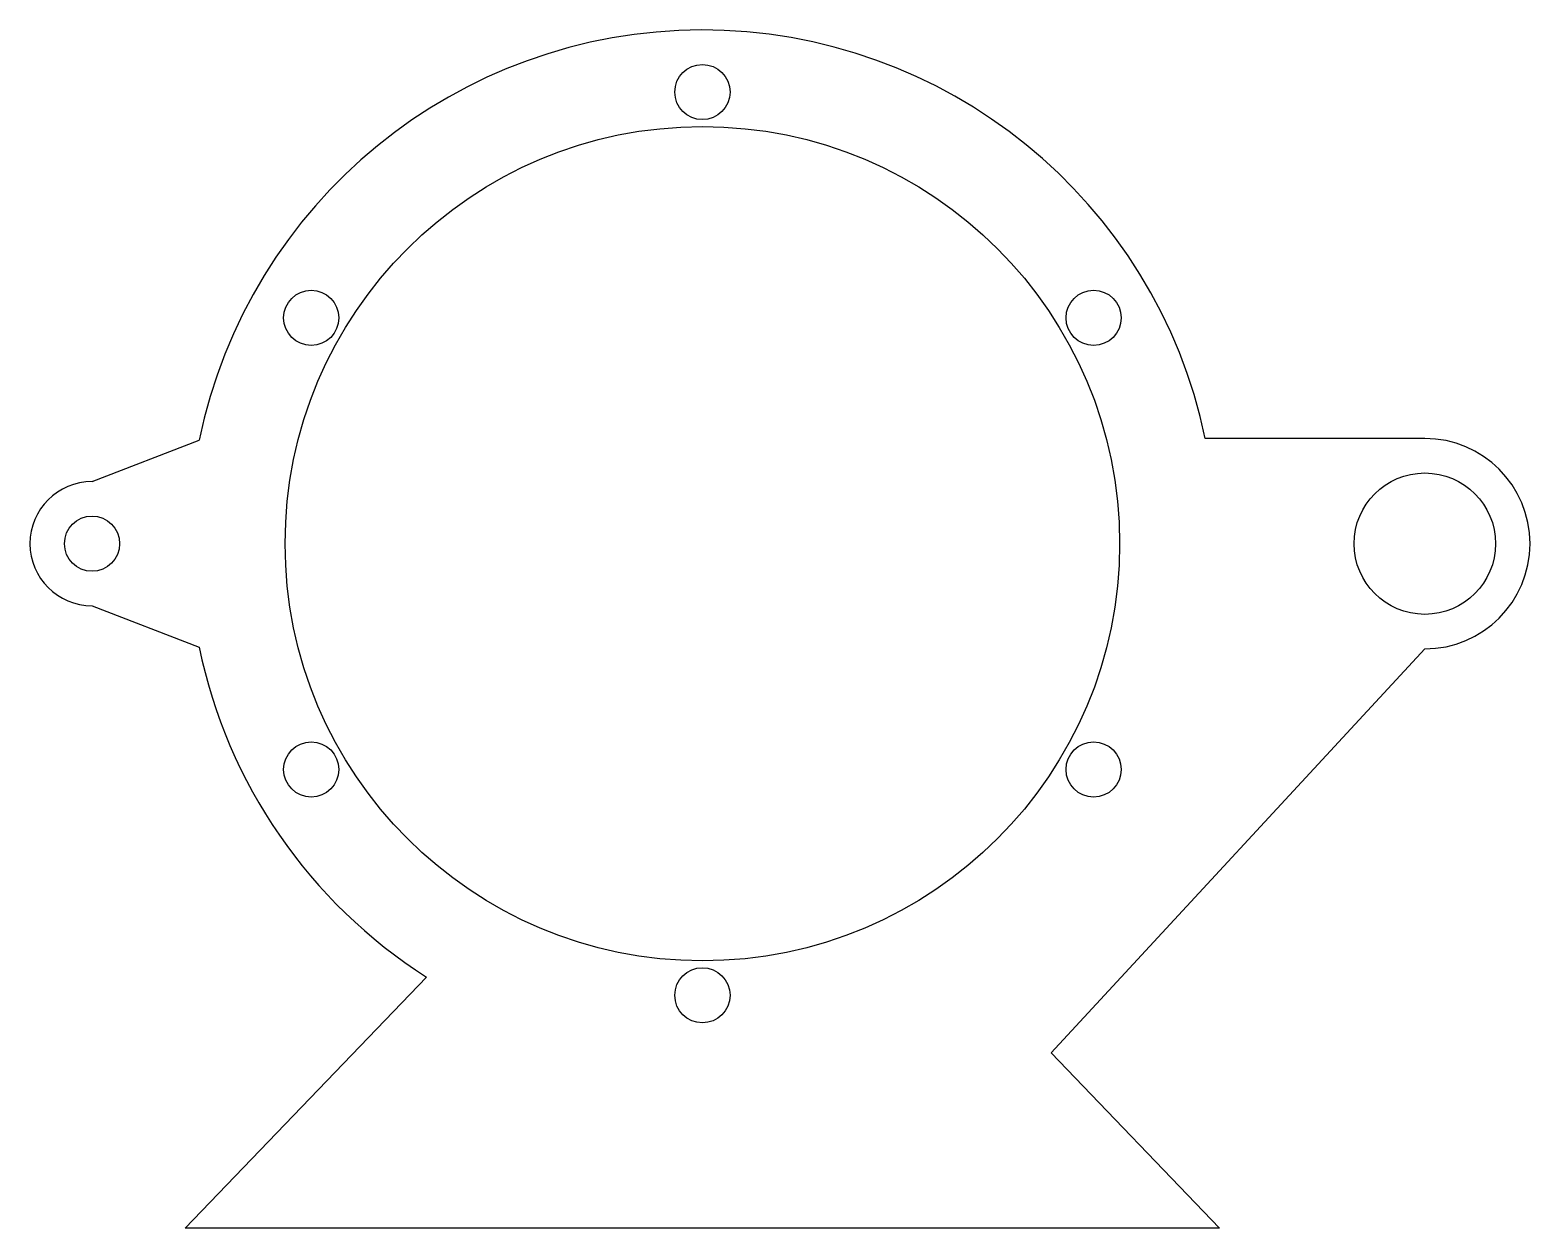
# Model space of a CAD drawing. Header units: millimetres. Extents: x -98 to 120, y -99 to 74.
import ezdxf

# ---------------------------------------------------------------- set-up
doc = ezdxf.new("R2010")
doc.units = ezdxf.units.MM
doc.layers.add('Sketch', color=7, linetype='CONTINUOUS')

msp = doc.modelspace()

# ---------------------------------------------------------------- linework, layer by layer
at = {"layer": 'Sketch'}
for p, q in [((104.75, 15.25), (72.92, 15.25)), ((-88.5, 9), (-72.97, 15)), ((-88.5, -9), (-72.97, -15)), ((104.75, -15.25), (50.57, -73.84)), ((-40, -62.85), (-75, -99.25)), ((75, -99.25), (50.57, -73.84)), ((75, -99.25), (-75, -99.25))]:
    msp.add_line(p, q, dxfattribs=at)
for centre, radius in [((0, 65.5), 4), ((0, 0), 60.5), ((-56.72, 32.75), 4), ((56.72, 32.75), 4), ((104.75, 0), 10.25), ((-88.5, 0), 4), ((-56.72, -32.75), 4), ((56.72, -32.75), 4), ((0, -65.5), 4)]:
    msp.add_circle(centre, radius, dxfattribs=at)
for centre, radius, start, end in [((0, 0), 74.5, 11.8118, 168.3845), ((104.75, 0), 15.25, -90, 90), ((-88.5, 0), 9, 90, -90), ((0, 0), 74.5, -168.3845, -122.4737)]:
    msp.add_arc(centre, radius, start, end, dxfattribs=at)

doc.saveas('drawing.dxf')
